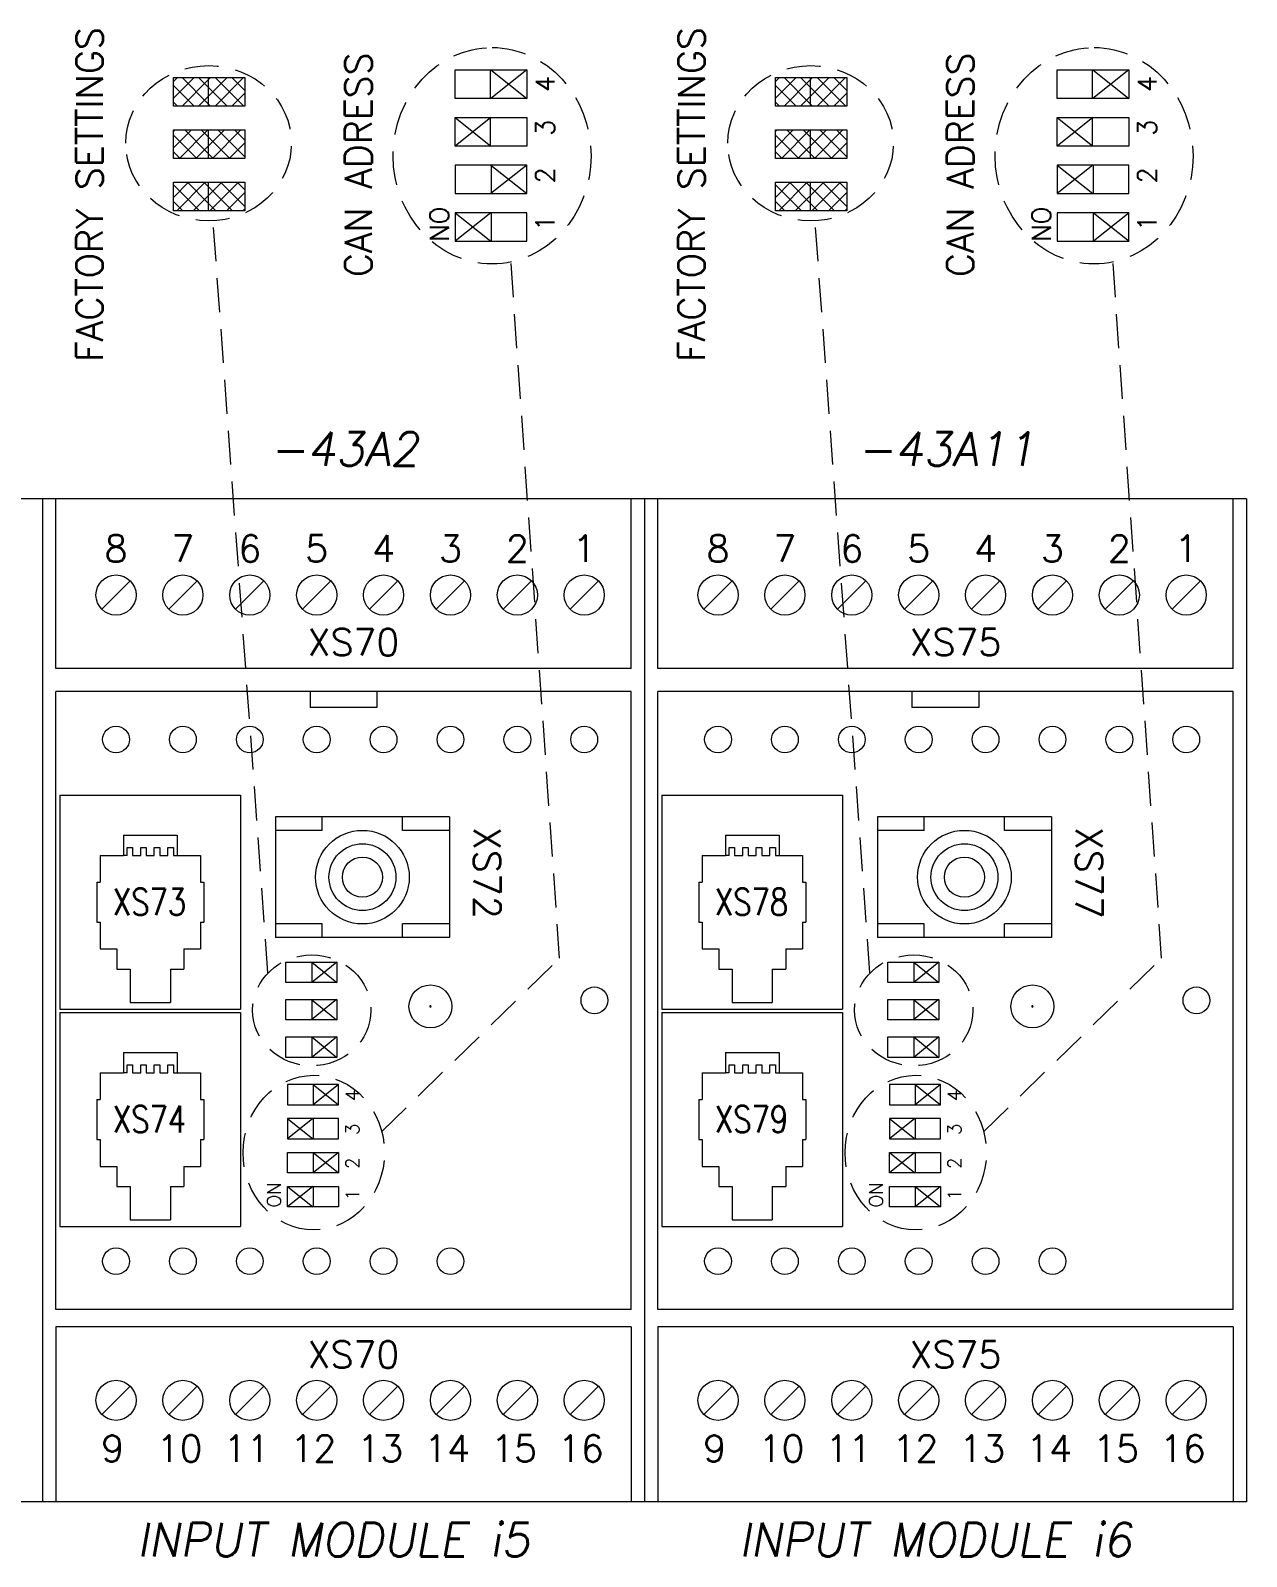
# Model space of a CAD drawing. Extents: x -2993 to 3661, y -4147 to -1441.
# Drawn here: x 644.6 to 735.5, y -3430.9 to -3316.8 of the extents above; entities that cross this region are included whole.
import ezdxf
from ezdxf.enums import TextEntityAlignment as Align

# ---------------------------------------------------------------- set-up
doc = ezdxf.new("R2010")
doc.units = 0
doc.header["$LTSCALE"] = 0.1
doc.header["$MEASUREMENT"] = 0
doc.linetypes.add('DASHED', pattern=[19.05, 12.7, -6.35])
doc.layers.get('0').update_dxf_attribs({"linetype": 'CONTINUOUS'})
doc.styles.get("Standard").update_dxf_attribs({"font": 'simplex.shx'})

msp = doc.modelspace()

# ---------------------------------------------------------------- linework, layer by layer
at = {"linetype": 'Continuous', "lineweight": 13}
for p, q in [((655.32, -3320.3), (660.65, -3320.3)), ((655.32, -3322.43), (655.32, -3320.3)), ((657.95, -3322.43), (657.95, -3320.3)), ((660.65, -3320.3), (660.65, -3322.43)), ((676.39, -3319.73), (681.73, -3319.73)), ((676.39, -3321.86), (676.39, -3319.73)), ((679.02, -3321.86), (679.02, -3319.73)), ((681.73, -3319.73), (681.73, -3321.86)), ((700.32, -3320.3), (705.65, -3320.3)), ((700.32, -3322.43), (700.32, -3320.3)), ((702.95, -3322.43), (702.95, -3320.3)), ((705.65, -3320.3), (705.65, -3322.43)), ((721.39, -3319.73), (726.73, -3319.73)), ((721.39, -3321.86), (721.39, -3319.73)), ((724.02, -3321.86), (724.02, -3319.73)), ((726.73, -3319.73), (726.73, -3321.86)), ((660.65, -3322.43), (655.32, -3322.43)), ((681.73, -3321.86), (676.39, -3321.86)), ((705.65, -3322.43), (700.32, -3322.43)), ((726.73, -3321.86), (721.39, -3321.86)), ((676.39, -3323.28), (681.73, -3323.28)), ((676.39, -3325.42), (676.39, -3323.28)), ((679.02, -3325.42), (679.02, -3323.28)), ((681.73, -3323.28), (681.73, -3325.42)), ((721.39, -3323.28), (726.73, -3323.28)), ((721.39, -3325.42), (721.39, -3323.28)), ((724.02, -3325.42), (724.02, -3323.28)), ((726.73, -3323.28), (726.73, -3325.42)), ((655.32, -3324.21), (660.65, -3324.21)), ((655.32, -3326.34), (655.32, -3324.21)), ((657.95, -3326.34), (657.95, -3324.21)), ((660.65, -3324.21), (660.65, -3326.34)), ((700.32, -3324.21), (705.65, -3324.21)), ((700.32, -3326.34), (700.32, -3324.21)), ((702.95, -3326.34), (702.95, -3324.21)), ((705.65, -3324.21), (705.65, -3326.34)), ((660.65, -3326.34), (655.32, -3326.34)), ((681.73, -3325.42), (676.39, -3325.42)), ((705.65, -3326.34), (700.32, -3326.34)), ((726.73, -3325.42), (721.39, -3325.42)), ((681.73, -3326.84), (676.39, -3326.84)), ((676.39, -3326.84), (676.39, -3328.97)), ((679.09, -3328.97), (679.09, -3326.84)), ((681.73, -3328.97), (681.73, -3326.84)), ((726.73, -3326.84), (721.39, -3326.84)), ((721.39, -3326.84), (721.39, -3328.97)), ((724.09, -3328.97), (724.09, -3326.84)), ((726.73, -3328.97), (726.73, -3326.84)), ((655.32, -3328.12), (660.65, -3328.12)), ((655.32, -3330.26), (655.32, -3328.12)), ((657.95, -3330.26), (657.95, -3328.12)), ((660.65, -3328.12), (660.65, -3330.26)), ((700.32, -3328.12), (705.65, -3328.12)), ((700.32, -3330.26), (700.32, -3328.12)), ((702.95, -3330.26), (702.95, -3328.12)), ((705.65, -3328.12), (705.65, -3330.26)), ((676.39, -3328.97), (681.73, -3328.97)), ((721.39, -3328.97), (726.73, -3328.97)), ((660.65, -3330.26), (655.32, -3330.26)), ((681.73, -3330.4), (676.39, -3330.4)), ((676.39, -3330.4), (676.39, -3332.53)), ((679.09, -3332.53), (679.09, -3330.4)), ((681.73, -3332.53), (681.73, -3330.4)), ((705.65, -3330.26), (700.32, -3330.26)), ((726.73, -3330.4), (721.39, -3330.4)), ((721.39, -3330.4), (721.39, -3332.53)), ((724.09, -3332.53), (724.09, -3330.4)), ((726.73, -3332.53), (726.73, -3330.4)), ((676.39, -3332.53), (681.73, -3332.53)), ((721.39, -3332.53), (726.73, -3332.53)), ((651.86, -3377.86), (652.27, -3377.86)), ((651.86, -3378.44), (651.86, -3377.86)), ((652.27, -3377.86), (652.27, -3378.44)), ((652.27, -3378.44), (652.88, -3378.44)), ((652.88, -3377.86), (653.29, -3377.86)), ((652.88, -3378.44), (652.88, -3377.86)), ((653.29, -3377.86), (653.29, -3378.44)), ((653.29, -3378.44), (653.89, -3378.44)), ((653.89, -3378.44), (653.89, -3377.86)), ((653.89, -3377.86), (654.3, -3377.86)), ((654.3, -3377.86), (654.3, -3378.44)), ((654.3, -3378.44), (654.91, -3378.44)), ((654.91, -3377.86), (655.32, -3377.86)), ((654.91, -3378.44), (654.91, -3377.86)), ((655.32, -3377.86), (655.32, -3378.44)), ((696.86, -3377.86), (697.27, -3377.86)), ((696.86, -3378.44), (696.86, -3377.86)), ((697.27, -3377.86), (697.27, -3378.44)), ((697.27, -3378.44), (697.88, -3378.44)), ((697.88, -3377.86), (698.29, -3377.86)), ((697.88, -3378.44), (697.88, -3377.86)), ((698.29, -3377.86), (698.29, -3378.44)), ((698.29, -3378.44), (698.89, -3378.44)), ((698.89, -3378.44), (698.89, -3377.86)), ((698.89, -3377.86), (699.3, -3377.86)), ((699.3, -3377.86), (699.3, -3378.44)), ((699.3, -3378.44), (699.91, -3378.44)), ((699.91, -3377.86), (700.32, -3377.86)), ((699.91, -3378.44), (699.91, -3377.86)), ((700.32, -3377.86), (700.32, -3378.44)), ((663.73, -3387.95), (663.73, -3386.42)), ((663.73, -3386.42), (667.54, -3386.42)), ((663.73, -3386.42), (667.54, -3386.42)), ((665.66, -3386.42), (665.66, -3387.95)), ((667.54, -3386.42), (667.54, -3387.95)), ((708.73, -3387.95), (708.73, -3386.42)), ((708.73, -3386.42), (712.54, -3386.42)), ((708.73, -3386.42), (712.54, -3386.42)), ((710.66, -3386.42), (710.66, -3387.95)), ((712.54, -3386.42), (712.54, -3387.95)), ((667.54, -3387.95), (663.73, -3387.95)), ((667.54, -3387.95), (663.73, -3387.95)), ((712.54, -3387.95), (708.73, -3387.95)), ((712.54, -3387.95), (708.73, -3387.95)), ((663.73, -3390.74), (663.73, -3389.22)), ((663.73, -3389.22), (667.54, -3389.22)), ((663.73, -3389.22), (667.54, -3389.22)), ((665.66, -3389.22), (665.66, -3390.74)), ((667.54, -3389.22), (667.54, -3390.74)), ((708.73, -3390.74), (708.73, -3389.22)), ((708.73, -3389.22), (712.54, -3389.22)), ((708.73, -3389.22), (712.54, -3389.22)), ((710.66, -3389.22), (710.66, -3390.74)), ((712.54, -3389.22), (712.54, -3390.74)), ((667.54, -3390.74), (663.73, -3390.74)), ((667.54, -3390.74), (663.73, -3390.74)), ((712.54, -3390.74), (708.73, -3390.74)), ((712.54, -3390.74), (708.73, -3390.74)), ((663.73, -3393.54), (663.73, -3392.01)), ((663.73, -3392.01), (667.54, -3392.01)), ((663.73, -3392.01), (667.54, -3392.01)), ((665.66, -3392.01), (665.66, -3393.54)), ((667.54, -3392.01), (667.54, -3393.54)), ((708.73, -3393.54), (708.73, -3392.01)), ((708.73, -3392.01), (712.54, -3392.01)), ((708.73, -3392.01), (712.54, -3392.01)), ((710.66, -3392.01), (710.66, -3393.54)), ((712.54, -3392.01), (712.54, -3393.54)), ((667.54, -3393.54), (663.73, -3393.54)), ((667.54, -3393.54), (663.73, -3393.54)), ((712.54, -3393.54), (708.73, -3393.54)), ((712.54, -3393.54), (708.73, -3393.54)), ((651.86, -3394.69), (651.86, -3394.11)), ((651.86, -3394.11), (652.27, -3394.11)), ((652.27, -3394.11), (652.27, -3394.69)), ((652.27, -3394.69), (652.88, -3394.69)), ((652.88, -3394.11), (653.29, -3394.11)), ((652.88, -3394.69), (652.88, -3394.11)), ((653.29, -3394.11), (653.29, -3394.69)), ((653.29, -3394.69), (653.89, -3394.69)), ((653.89, -3394.69), (653.89, -3394.11)), ((653.89, -3394.11), (654.3, -3394.11)), ((654.3, -3394.11), (654.3, -3394.69)), ((654.3, -3394.69), (654.91, -3394.69)), ((654.91, -3394.69), (654.91, -3394.11)), ((654.91, -3394.11), (655.32, -3394.11)), ((655.32, -3394.11), (655.32, -3394.69)), ((696.86, -3394.69), (696.86, -3394.11)), ((696.86, -3394.11), (697.27, -3394.11)), ((697.27, -3394.11), (697.27, -3394.69)), ((697.27, -3394.69), (697.88, -3394.69)), ((697.88, -3394.11), (698.29, -3394.11)), ((697.88, -3394.69), (697.88, -3394.11)), ((698.29, -3394.11), (698.29, -3394.69)), ((698.29, -3394.69), (698.89, -3394.69)), ((698.89, -3394.69), (698.89, -3394.11)), ((698.89, -3394.11), (699.3, -3394.11)), ((699.3, -3394.11), (699.3, -3394.69)), ((699.3, -3394.69), (699.91, -3394.69)), ((699.91, -3394.69), (699.91, -3394.11)), ((699.91, -3394.11), (700.32, -3394.11)), ((700.32, -3394.11), (700.32, -3394.69)), ((663.86, -3395.57), (663.86, -3397.09)), ((667.67, -3395.57), (663.86, -3395.57)), ((665.77, -3395.57), (665.77, -3397.09)), ((667.67, -3397.09), (667.67, -3395.57)), ((708.86, -3395.57), (708.86, -3397.09)), ((712.67, -3395.57), (708.86, -3395.57)), ((710.77, -3395.57), (710.77, -3397.09)), ((712.67, -3397.09), (712.67, -3395.57)), ((663.86, -3397.09), (667.67, -3397.09)), ((708.86, -3397.09), (712.67, -3397.09)), ((667.67, -3398.11), (663.86, -3398.11)), ((663.86, -3398.11), (663.86, -3399.63)), ((665.77, -3398.11), (665.77, -3399.63)), ((667.67, -3399.63), (667.67, -3398.11)), ((712.67, -3398.11), (708.86, -3398.11)), ((708.86, -3398.11), (708.86, -3399.63)), ((710.77, -3398.11), (710.77, -3399.63)), ((712.67, -3399.63), (712.67, -3398.11)), ((663.86, -3399.63), (667.67, -3399.63)), ((708.86, -3399.63), (712.67, -3399.63)), ((663.86, -3402.17), (663.86, -3400.65)), ((663.86, -3400.65), (667.67, -3400.65)), ((665.77, -3400.65), (665.77, -3402.17)), ((667.67, -3400.65), (667.67, -3402.17)), ((708.86, -3402.17), (708.86, -3400.65)), ((708.86, -3400.65), (712.67, -3400.65)), ((710.77, -3400.65), (710.77, -3402.17)), ((712.67, -3400.65), (712.67, -3402.17)), ((667.67, -3402.17), (663.86, -3402.17)), ((712.67, -3402.17), (708.86, -3402.17)), ((663.86, -3403.19), (667.67, -3403.19)), ((663.86, -3404.71), (663.86, -3403.19)), ((665.77, -3403.19), (665.77, -3404.71)), ((667.67, -3403.19), (667.67, -3404.71)), ((708.86, -3403.19), (712.67, -3403.19)), ((708.86, -3404.71), (708.86, -3403.19)), ((710.77, -3403.19), (710.77, -3404.71)), ((712.67, -3403.19), (712.67, -3404.71)), ((667.67, -3404.71), (663.86, -3404.71)), ((712.67, -3404.71), (708.86, -3404.71))]:
    msp.add_line(p, q, dxfattribs=at)
at = {"lineweight": 13}
for p, q in [((655.32, -3320.6), (655.62, -3320.3)), ((655.32, -3321.84), (656.86, -3320.3)), ((657.95, -3322.28), (655.97, -3320.3)), ((655.97, -3322.43), (657.95, -3320.45)), ((657.95, -3321.05), (657.2, -3320.3)), ((657.95, -3320.45), (658.1, -3320.3)), ((657.95, -3321.68), (659.34, -3320.3)), ((658.44, -3322.43), (660.57, -3320.3)), ((660.58, -3322.43), (658.44, -3320.3)), ((660.65, -3321.27), (659.68, -3320.3)), ((700.32, -3320.6), (700.62, -3320.3)), ((700.32, -3321.84), (701.86, -3320.3)), ((702.95, -3322.28), (700.97, -3320.3)), ((700.97, -3322.43), (702.95, -3320.45)), ((702.95, -3321.05), (702.2, -3320.3)), ((702.95, -3320.45), (703.1, -3320.3)), ((702.95, -3321.68), (704.34, -3320.3)), ((703.44, -3322.43), (705.57, -3320.3)), ((705.58, -3322.43), (703.44, -3320.3)), ((705.65, -3321.27), (704.68, -3320.3)), ((656.86, -3322.43), (655.32, -3320.89)), ((657.2, -3322.43), (657.95, -3321.68)), ((659.34, -3322.43), (657.95, -3321.05)), ((659.68, -3322.43), (660.65, -3321.46)), ((701.86, -3322.43), (700.32, -3320.89)), ((702.2, -3322.43), (702.95, -3321.68)), ((704.34, -3322.43), (702.95, -3321.05)), ((704.68, -3322.43), (705.65, -3321.46)), ((655.63, -3322.43), (655.32, -3322.13)), ((658.1, -3322.43), (657.95, -3322.28)), ((700.63, -3322.43), (700.32, -3322.13)), ((703.1, -3322.43), (702.95, -3322.28)), ((655.32, -3324.32), (655.42, -3324.21)), ((655.32, -3325.55), (656.66, -3324.21)), ((657.06, -3326.34), (655.32, -3324.6)), ((655.77, -3326.34), (657.9, -3324.21)), ((657.95, -3326), (656.17, -3324.21)), ((657.95, -3324.76), (657.4, -3324.21)), ((657.95, -3325.4), (659.14, -3324.21)), ((659.54, -3326.34), (657.95, -3324.76)), ((658.24, -3326.34), (660.37, -3324.21)), ((660.65, -3326.22), (658.64, -3324.21)), ((659.48, -3326.34), (660.65, -3325.17)), ((660.65, -3324.98), (659.88, -3324.21)), ((700.32, -3324.32), (700.42, -3324.21)), ((700.32, -3325.55), (701.66, -3324.21)), ((702.06, -3326.34), (700.32, -3324.6)), ((700.77, -3326.34), (702.9, -3324.21)), ((702.95, -3326), (701.17, -3324.21)), ((702.95, -3324.76), (702.4, -3324.21)), ((702.95, -3325.4), (704.14, -3324.21)), ((704.54, -3326.34), (702.95, -3324.76)), ((703.24, -3326.34), (705.37, -3324.21)), ((705.65, -3326.22), (703.64, -3324.21)), ((704.48, -3326.34), (705.65, -3325.17)), ((705.65, -3324.98), (704.88, -3324.21)), ((655.83, -3326.34), (655.32, -3325.84)), ((657, -3326.34), (657.95, -3325.4)), ((658.3, -3326.34), (657.95, -3326)), ((700.83, -3326.34), (700.32, -3325.84)), ((702, -3326.34), (702.95, -3325.4)), ((703.3, -3326.34), (702.95, -3326)), ((655.32, -3329.27), (656.46, -3328.12)), ((657.26, -3330.26), (655.32, -3328.31)), ((655.57, -3330.26), (657.7, -3328.12)), ((657.95, -3329.71), (656.37, -3328.12)), ((657.95, -3328.47), (657.6, -3328.12)), ((657.95, -3329.11), (658.94, -3328.12)), ((659.74, -3330.26), (657.95, -3328.47)), ((658.04, -3330.26), (660.18, -3328.12)), ((660.65, -3329.93), (658.84, -3328.12)), ((660.65, -3328.7), (660.08, -3328.12)), ((700.32, -3329.27), (701.46, -3328.12)), ((702.26, -3330.26), (700.32, -3328.31)), ((700.57, -3330.26), (702.7, -3328.12)), ((702.95, -3329.71), (701.37, -3328.12)), ((702.95, -3328.47), (702.6, -3328.12)), ((702.95, -3329.11), (703.94, -3328.12)), ((704.74, -3330.26), (702.95, -3328.47)), ((703.04, -3330.26), (705.18, -3328.12)), ((705.65, -3329.93), (703.84, -3328.12)), ((705.65, -3328.7), (705.08, -3328.12)), ((656.02, -3330.26), (655.32, -3329.55)), ((656.8, -3330.26), (657.95, -3329.11)), ((658.5, -3330.26), (657.95, -3329.71)), ((659.28, -3330.26), (660.65, -3328.88)), ((701.02, -3330.26), (700.32, -3329.55)), ((701.8, -3330.26), (702.95, -3329.11)), ((703.5, -3330.26), (702.95, -3329.71)), ((704.28, -3330.26), (705.65, -3328.88)), ((660.52, -3330.26), (660.65, -3330.12)), ((705.52, -3330.26), (705.65, -3330.12)), ((645.53, -3351.78), (600.53, -3351.78)), ((645.53, -3351.78), (600.53, -3351.78)), ((645.53, -3351.78), (645.53, -3426.78)), ((645.53, -3351.78), (645.53, -3426.78)), ((645.53, -3351.78), (645.53, -3426.78)), ((645.53, -3351.78), (645.53, -3426.78)), ((645.53, -3351.78), (645.53, -3426.78)), ((645.53, -3351.78), (645.53, -3426.78)), ((645.53, -3351.78), (645.53, -3426.78)), ((645.53, -3351.78), (645.53, -3426.78)), ((690.53, -3351.78), (645.53, -3351.78)), ((690.53, -3351.78), (645.53, -3351.78)), ((645.53, -3351.78), (645.53, -3426.78)), ((645.53, -3351.78), (645.53, -3426.78)), ((645.53, -3351.78), (645.53, -3426.78)), ((645.53, -3351.78), (645.53, -3426.78)), ((645.53, -3351.78), (645.53, -3426.78)), ((645.53, -3351.78), (645.53, -3426.78)), ((645.53, -3351.78), (645.53, -3426.78)), ((646.53, -3364.48), (646.53, -3351.78)), ((689.53, -3364.48), (689.53, -3351.78)), ((690.53, -3351.78), (690.53, -3426.78)), ((690.53, -3351.78), (690.53, -3426.78)), ((690.53, -3351.78), (690.53, -3426.78)), ((690.53, -3351.78), (690.53, -3426.78)), ((690.53, -3351.78), (690.53, -3426.78)), ((690.53, -3351.78), (690.53, -3426.78)), ((690.53, -3351.78), (690.53, -3426.78)), ((690.53, -3351.78), (690.53, -3426.78)), ((735.53, -3351.78), (690.53, -3351.78)), ((735.53, -3351.78), (690.53, -3351.78)), ((690.53, -3351.78), (690.53, -3426.78)), ((690.53, -3351.78), (690.53, -3426.78)), ((690.53, -3351.78), (690.53, -3426.78)), ((690.53, -3351.78), (690.53, -3426.78)), ((690.53, -3351.78), (690.53, -3426.78)), ((690.53, -3351.78), (690.53, -3426.78)), ((690.53, -3351.78), (690.53, -3426.78)), ((691.53, -3364.48), (691.53, -3351.78)), ((734.53, -3364.48), (734.53, -3351.78)), ((735.53, -3351.78), (735.53, -3426.78)), ((652.09, -3357.91), (649.97, -3360.04)), ((657.09, -3357.91), (654.97, -3360.04)), ((662.09, -3357.91), (659.97, -3360.04)), ((667.09, -3357.91), (664.97, -3360.04)), ((672.09, -3357.91), (669.97, -3360.04)), ((677.09, -3357.91), (674.97, -3360.04)), ((682.09, -3357.91), (679.97, -3360.04)), ((687.09, -3357.91), (684.97, -3360.04)), ((697.09, -3357.91), (694.97, -3360.04)), ((702.09, -3357.91), (699.97, -3360.04)), ((707.09, -3357.91), (704.97, -3360.04)), ((712.09, -3357.91), (709.97, -3360.04)), ((717.09, -3357.91), (714.97, -3360.04)), ((722.09, -3357.91), (719.97, -3360.04)), ((727.09, -3357.91), (724.97, -3360.04)), ((732.09, -3357.91), (729.97, -3360.04)), ((645.53, -3364.03), (645.53, -3414.53)), ((689.53, -3364.48), (646.53, -3364.48)), ((690.53, -3364.03), (690.53, -3414.53)), ((734.53, -3364.48), (691.53, -3364.48)), ((689.53, -3366.18), (646.53, -3366.18)), ((646.53, -3412.38), (646.53, -3366.18)), ((665.53, -3366.18), (665.53, -3367.38)), ((670.53, -3366.18), (670.53, -3367.38)), ((689.53, -3412.38), (689.53, -3366.18)), ((734.53, -3366.18), (691.53, -3366.18)), ((691.53, -3412.38), (691.53, -3366.18)), ((710.53, -3366.18), (710.53, -3367.38)), ((715.53, -3366.18), (715.53, -3367.38)), ((734.53, -3412.38), (734.53, -3366.18)), ((670.53, -3367.38), (665.53, -3367.38)), ((715.53, -3367.38), (710.53, -3367.38)), ((646.84, -3373.94), (660.34, -3373.94)), ((646.84, -3373.94), (646.84, -3389.94)), ((660.34, -3373.94), (660.34, -3389.94)), ((691.84, -3373.94), (705.34, -3373.94)), ((691.84, -3373.94), (691.84, -3389.94)), ((705.34, -3373.94), (705.34, -3389.94)), ((675.95, -3375.57), (662.95, -3375.57)), ((662.95, -3375.57), (662.95, -3384.57)), ((666.45, -3376.57), (666.45, -3375.57)), ((672.45, -3376.57), (672.45, -3375.57)), ((675.95, -3375.57), (675.95, -3384.57)), ((720.95, -3375.57), (707.95, -3375.57)), ((707.95, -3375.57), (707.95, -3384.57)), ((711.45, -3376.57), (711.45, -3375.57)), ((717.45, -3376.57), (717.45, -3375.57)), ((720.95, -3375.57), (720.95, -3384.57)), ((651.59, -3376.94), (655.59, -3376.94)), ((651.59, -3376.94), (651.59, -3378.44)), ((655.59, -3376.94), (655.59, -3378.44)), ((666.45, -3376.57), (662.95, -3376.57)), ((675.95, -3376.57), (672.45, -3376.57)), ((696.59, -3376.94), (700.59, -3376.94)), ((696.59, -3376.94), (696.59, -3378.44)), ((700.59, -3376.94), (700.59, -3378.44)), ((711.45, -3376.57), (707.95, -3376.57)), ((720.95, -3376.57), (717.45, -3376.57)), ((649.84, -3378.44), (651.59, -3378.44)), ((649.84, -3378.44), (649.84, -3380.44)), ((651.86, -3378.44), (651.59, -3378.44)), ((655.32, -3378.44), (655.59, -3378.44)), ((655.59, -3378.44), (657.34, -3378.44)), ((657.34, -3378.44), (657.34, -3380.44)), ((694.84, -3378.44), (696.59, -3378.44)), ((694.84, -3378.44), (694.84, -3380.44)), ((696.86, -3378.44), (696.59, -3378.44)), ((700.32, -3378.44), (700.59, -3378.44)), ((700.59, -3378.44), (702.34, -3378.44)), ((702.34, -3378.44), (702.34, -3380.44)), ((649.59, -3380.44), (649.84, -3380.44)), ((649.59, -3380.44), (649.59, -3383.44)), ((657.34, -3380.44), (657.59, -3380.44)), ((657.59, -3380.44), (657.59, -3383.44)), ((694.59, -3380.44), (694.84, -3380.44)), ((694.59, -3380.44), (694.59, -3383.44)), ((702.34, -3380.44), (702.59, -3380.44)), ((702.59, -3380.44), (702.59, -3383.44)), ((649.59, -3383.44), (649.84, -3383.44)), ((649.84, -3383.44), (649.84, -3385.44)), ((657.34, -3383.44), (657.59, -3383.44)), ((657.34, -3383.44), (657.34, -3385.44)), ((666.45, -3383.57), (662.95, -3383.57)), ((666.45, -3384.57), (666.45, -3383.57)), ((675.95, -3383.57), (672.45, -3383.57)), ((672.45, -3384.57), (672.45, -3383.57)), ((694.59, -3383.44), (694.84, -3383.44)), ((694.84, -3383.44), (694.84, -3385.44)), ((702.34, -3383.44), (702.59, -3383.44)), ((702.34, -3383.44), (702.34, -3385.44)), ((711.45, -3383.57), (707.95, -3383.57)), ((711.45, -3384.57), (711.45, -3383.57)), ((720.95, -3383.57), (717.45, -3383.57)), ((717.45, -3384.57), (717.45, -3383.57)), ((649.84, -3385.44), (651.09, -3385.44)), ((651.09, -3385.44), (651.09, -3386.94)), ((656.09, -3385.44), (656.09, -3386.94)), ((656.09, -3385.44), (657.34, -3385.44)), ((675.95, -3384.57), (662.95, -3384.57)), ((694.84, -3385.44), (696.09, -3385.44)), ((696.09, -3385.44), (696.09, -3386.94)), ((701.09, -3385.44), (701.09, -3386.94)), ((701.09, -3385.44), (702.34, -3385.44)), ((720.95, -3384.57), (707.95, -3384.57)), ((651.09, -3386.94), (652.09, -3386.94)), ((652.09, -3386.94), (652.09, -3389.44)), ((655.09, -3386.94), (655.09, -3389.44)), ((655.09, -3386.94), (656.09, -3386.94)), ((696.09, -3386.94), (697.09, -3386.94)), ((697.09, -3386.94), (697.09, -3389.44)), ((700.09, -3386.94), (700.09, -3389.44)), ((700.09, -3386.94), (701.09, -3386.94)), ((646.84, -3389.94), (660.34, -3389.94)), ((646.84, -3390.19), (646.84, -3406.19)), ((646.84, -3390.19), (660.34, -3390.19)), ((652.09, -3389.44), (655.09, -3389.44)), ((660.34, -3390.19), (660.34, -3406.19)), ((691.84, -3389.94), (705.34, -3389.94)), ((691.84, -3390.19), (691.84, -3406.19)), ((691.84, -3390.19), (705.34, -3390.19)), ((697.09, -3389.44), (700.09, -3389.44)), ((705.34, -3390.19), (705.34, -3406.19)), ((651.59, -3393.19), (655.59, -3393.19)), ((651.59, -3393.19), (651.59, -3394.69)), ((655.59, -3393.19), (655.59, -3394.69)), ((696.59, -3393.19), (700.59, -3393.19)), ((696.59, -3393.19), (696.59, -3394.69)), ((700.59, -3393.19), (700.59, -3394.69)), ((649.84, -3394.69), (649.84, -3396.69)), ((649.84, -3394.69), (651.59, -3394.69)), ((651.86, -3394.69), (651.59, -3394.69)), ((655.32, -3394.69), (655.59, -3394.69)), ((655.59, -3394.69), (657.34, -3394.69)), ((657.34, -3394.69), (657.34, -3396.69)), ((694.84, -3394.69), (694.84, -3396.69)), ((694.84, -3394.69), (696.59, -3394.69)), ((696.86, -3394.69), (696.59, -3394.69)), ((700.32, -3394.69), (700.59, -3394.69)), ((700.59, -3394.69), (702.34, -3394.69)), ((702.34, -3394.69), (702.34, -3396.69)), ((649.59, -3396.69), (649.59, -3399.69)), ((649.59, -3396.69), (649.84, -3396.69)), ((657.34, -3396.69), (657.59, -3396.69)), ((657.59, -3396.69), (657.59, -3399.69)), ((694.59, -3396.69), (694.59, -3399.69)), ((694.59, -3396.69), (694.84, -3396.69)), ((702.34, -3396.69), (702.59, -3396.69)), ((702.59, -3396.69), (702.59, -3399.69)), ((649.59, -3399.69), (649.84, -3399.69)), ((649.84, -3399.69), (649.84, -3401.69)), ((657.34, -3399.69), (657.34, -3401.69)), ((657.34, -3399.69), (657.59, -3399.69)), ((694.59, -3399.69), (694.84, -3399.69)), ((694.84, -3399.69), (694.84, -3401.69)), ((702.34, -3399.69), (702.34, -3401.69)), ((702.34, -3399.69), (702.59, -3399.69)), ((649.84, -3401.69), (651.09, -3401.69)), ((651.09, -3401.69), (651.09, -3403.19)), ((656.09, -3401.69), (656.09, -3403.19)), ((656.09, -3401.69), (657.34, -3401.69)), ((694.84, -3401.69), (696.09, -3401.69)), ((696.09, -3401.69), (696.09, -3403.19)), ((701.09, -3401.69), (701.09, -3403.19)), ((701.09, -3401.69), (702.34, -3401.69)), ((651.09, -3403.19), (652.09, -3403.19)), ((652.09, -3403.19), (652.09, -3405.69)), ((655.09, -3403.19), (655.09, -3405.69)), ((655.09, -3403.19), (656.09, -3403.19)), ((696.09, -3403.19), (697.09, -3403.19)), ((697.09, -3403.19), (697.09, -3405.69)), ((700.09, -3403.19), (700.09, -3405.69)), ((700.09, -3403.19), (701.09, -3403.19)), ((646.84, -3406.19), (660.34, -3406.19)), ((652.09, -3405.69), (655.09, -3405.69)), ((691.84, -3406.19), (705.34, -3406.19)), ((697.09, -3405.69), (700.09, -3405.69)), ((689.53, -3412.38), (646.53, -3412.38)), ((734.53, -3412.38), (691.53, -3412.38)), ((689.53, -3413.68), (646.53, -3413.68)), ((646.53, -3413.68), (646.53, -3426.78)), ((689.53, -3413.68), (689.53, -3426.78)), ((734.53, -3413.68), (691.53, -3413.68)), ((691.53, -3413.68), (691.53, -3426.78)), ((734.53, -3413.68), (734.53, -3426.78)), ((652.09, -3418.11), (649.97, -3420.24)), ((657.09, -3418.11), (654.97, -3420.24)), ((662.09, -3418.11), (659.97, -3420.24)), ((667.09, -3418.11), (664.97, -3420.24)), ((672.09, -3418.11), (669.97, -3420.24)), ((677.09, -3418.11), (674.97, -3420.24)), ((682.09, -3418.11), (679.97, -3420.24)), ((687.09, -3418.11), (684.97, -3420.24)), ((697.09, -3418.11), (694.97, -3420.24)), ((702.09, -3418.11), (699.97, -3420.24)), ((707.09, -3418.11), (704.97, -3420.24)), ((712.09, -3418.11), (709.97, -3420.24)), ((717.09, -3418.11), (714.97, -3420.24)), ((722.09, -3418.11), (719.97, -3420.24)), ((727.09, -3418.11), (724.97, -3420.24)), ((732.09, -3418.11), (729.97, -3420.24)), ((645.53, -3426.78), (600.53, -3426.78)), ((645.53, -3426.78), (644.53, -3426.78)), ((690.53, -3426.78), (645.53, -3426.78)), ((690.53, -3426.78), (689.53, -3426.78)), ((735.53, -3426.78), (690.53, -3426.78)), ((735.53, -3426.78), (734.53, -3426.78))]:
    msp.add_line(p, q, dxfattribs=at)
at = {"color": 7, "lineweight": 13}
for p, q in [((681.73, -3319.73), (679.06, -3321.86)), ((679.06, -3319.73), (681.73, -3321.86)), ((726.73, -3319.73), (724.06, -3321.86)), ((724.06, -3319.73), (726.73, -3321.86)), ((679.06, -3323.28), (676.39, -3325.42)), ((676.39, -3323.28), (679.06, -3325.42)), ((724.06, -3323.28), (721.39, -3325.42)), ((721.39, -3323.28), (724.06, -3325.42)), ((681.73, -3326.84), (679.06, -3328.97)), ((679.06, -3326.84), (681.73, -3328.97)), ((724.06, -3326.84), (721.39, -3328.97)), ((721.39, -3326.84), (724.06, -3328.97)), ((679.06, -3330.4), (676.39, -3332.53)), ((676.39, -3330.4), (679.06, -3332.53)), ((726.76, -3330.4), (724.09, -3332.53)), ((724.09, -3330.4), (726.76, -3332.53)), ((665.66, -3386.42), (667.54, -3387.95)), ((667.54, -3386.42), (665.66, -3387.95)), ((710.66, -3386.42), (712.54, -3387.95)), ((712.54, -3386.42), (710.66, -3387.95)), ((665.64, -3389.22), (667.52, -3390.74)), ((667.52, -3389.22), (665.64, -3390.74)), ((710.64, -3389.22), (712.52, -3390.74)), ((712.52, -3389.22), (710.64, -3390.74)), ((665.66, -3392.01), (667.54, -3393.54)), ((667.54, -3392.01), (665.66, -3393.54)), ((710.66, -3392.01), (712.54, -3393.54)), ((712.54, -3392.01), (710.66, -3393.54)), ((665.77, -3395.57), (667.65, -3397.09)), ((667.65, -3395.57), (665.77, -3397.09)), ((710.77, -3395.57), (712.65, -3397.09)), ((712.65, -3395.57), (710.77, -3397.09)), ((663.86, -3398.11), (665.74, -3399.63)), ((665.74, -3398.11), (663.86, -3399.63)), ((708.86, -3398.11), (710.74, -3399.63)), ((710.74, -3398.11), (708.86, -3399.63)), ((665.77, -3400.65), (667.65, -3402.17)), ((667.65, -3400.65), (665.77, -3402.17)), ((708.86, -3400.65), (710.74, -3402.17)), ((710.74, -3400.65), (708.86, -3402.17)), ((663.86, -3403.19), (665.74, -3404.71)), ((665.74, -3403.19), (663.86, -3404.71)), ((710.77, -3403.19), (712.65, -3404.71)), ((712.65, -3403.19), (710.77, -3404.71))]:
    msp.add_line(p, q, dxfattribs=at)
at = {"linetype": 'DASHED', "lineweight": 13, "ltscale": 2}
for p, q in [((662.39, -3387.23), (658.29, -3331.01)), ((707.39, -3387.23), (703.29, -3331.01)), ((684.19, -3386.13), (680.55, -3334.08)), ((729.19, -3386.13), (725.55, -3334.08)), ((670.9, -3399.09), (684.19, -3386.13)), ((715.9, -3399.09), (729.19, -3386.13))]:
    msp.add_line(p, q, dxfattribs=at)
at = {"lineweight": 13}
for centre, radius in [((651.03, -3358.98), 1.5), ((656.03, -3358.98), 1.5), ((661.03, -3358.98), 1.5), ((666.03, -3358.98), 1.5), ((671.03, -3358.98), 1.5), ((676.03, -3358.98), 1.5), ((681.03, -3358.98), 1.5), ((686.03, -3358.98), 1.5), ((696.03, -3358.98), 1.5), ((701.03, -3358.98), 1.5), ((706.03, -3358.98), 1.5), ((711.03, -3358.98), 1.5), ((716.03, -3358.98), 1.5), ((721.03, -3358.98), 1.5), ((726.03, -3358.98), 1.5), ((731.03, -3358.98), 1.5), ((651.03, -3369.78), 1), ((656.03, -3369.78), 1), ((661.03, -3369.78), 1), ((666.03, -3369.78), 1), ((671.03, -3369.78), 1), ((676.03, -3369.78), 1), ((681.03, -3369.78), 1), ((686.03, -3369.78), 1), ((696.03, -3369.78), 1), ((701.03, -3369.78), 1), ((706.03, -3369.78), 1), ((711.03, -3369.78), 1), ((716.03, -3369.78), 1), ((721.03, -3369.78), 1), ((726.03, -3369.78), 1), ((731.03, -3369.78), 1), ((669.45, -3380.07), 2.5), ((714.45, -3380.07), 2.5), ((674.53, -3389.73), 1.6), ((686.79, -3389.28), 1), ((719.53, -3389.73), 1.6), ((731.79, -3389.28), 1), ((651.03, -3408.78), 1), ((656.03, -3408.78), 1), ((661.03, -3408.78), 1), ((666.03, -3408.78), 1), ((671.03, -3408.78), 1), ((676.03, -3408.78), 1), ((696.03, -3408.78), 1), ((701.03, -3408.78), 1), ((706.03, -3408.78), 1), ((711.03, -3408.78), 1), ((716.03, -3408.78), 1), ((721.03, -3408.78), 1), ((651.03, -3419.18), 1.5), ((656.03, -3419.18), 1.5), ((661.03, -3419.18), 1.5), ((666.03, -3419.18), 1.5), ((671.03, -3419.18), 1.5), ((676.03, -3419.18), 1.5), ((681.03, -3419.18), 1.5), ((686.03, -3419.18), 1.5), ((696.03, -3419.18), 1.5), ((701.03, -3419.18), 1.5), ((706.03, -3419.18), 1.5), ((711.03, -3419.18), 1.5), ((716.03, -3419.18), 1.5), ((721.03, -3419.18), 1.5), ((726.03, -3419.18), 1.5), ((731.03, -3419.18), 1.5)]:
    msp.add_circle(centre, radius, dxfattribs=at)
at = {"linetype": 'Continuous', "lineweight": 13}
for centre, radius in [((669.45, -3380.07), 3.5), ((714.45, -3380.07), 3.5), ((669.45, -3380.07), 1.5), ((714.45, -3380.07), 1.5)]:
    msp.add_circle(centre, radius, dxfattribs=at)
at = {"lineweight": 13}
for centre, start, end in [((674.53, -3389.73), 0, 180), ((674.53, -3389.73), 180, 0), ((719.53, -3389.73), 0, 180), ((719.53, -3389.73), 180, 0)]:
    msp.add_arc(centre, 0.05, start, end, dxfattribs=at)
at = {"linetype": 'DASHED', "lineweight": 13, "ltscale": 2}
for centre, major_axis, ratio in [((679.14, -3326.14), (0, 8.09), 0.914373), ((724.14, -3326.14), (0, 8.09), 0.914373), ((657.95, -3325.21), (-6.19, 0.01), 0.938062), ((702.95, -3325.21), (-6.19, 0.01), 0.938062), ((665.66, -3390.03), (4.42, -0.01), 0.938062), ((710.66, -3390.03), (4.42, -0.01), 0.938062), ((665.81, -3400.66), (0, -5.78), 0.914373), ((710.81, -3400.66), (0, -5.78), 0.914373)]:
    msp.add_ellipse(centre, major_axis=major_axis, ratio=ratio, dxfattribs=at)

# ---------------------------------------------------------------- texts
at = {"lineweight": 13, "text_generation_flag": 6}
for s, p in [('FACTORY SETTINGS', (650.05, -3341.55)), ('FACTORY SETTINGS', (695.05, -3341.55)), ('CAN ADRESS', (670.14, -3335.21)), ('CAN ADRESS', (715.14, -3335.21))]:
    msp.add_text(s, height=2, rotation=270, dxfattribs=at).set_placement(p)
at = {"linetype": 'Continuous', "lineweight": 13, "text_generation_flag": 6}
for s, p in [('4', (683.8, -3321.36)), ('4', (728.8, -3321.36)), ('3', (683.8, -3324.65)), ('3', (728.8, -3324.65)), ('2', (683.8, -3328.21)), ('2', (728.8, -3328.21)), ('1', (683.8, -3331.76)), ('1', (728.8, -3331.76))]:
    msp.add_text(s, height=1.4, rotation=270, dxfattribs=at).set_placement(p)
at = {"linetype": 'Continuous', "lineweight": 13}
for s, height, rotation, p in [('ON', 1.4, 270, (674.5, -3329.95)), ('ON', 1.4, 270, (719.5, -3329.95)), ('4', 1, 90, (669.2, -3396.81)), ('4', 1, 90, (714.2, -3396.81)), ('3', 1, 90, (669.2, -3399.35)), ('3', 1, 90, (714.2, -3399.35)), ('2', 1, 90, (669.2, -3401.89)), ('2', 1, 90, (714.2, -3401.89)), ('ON', 1, 90, (663.34, -3404.76)), ('1', 1, 90, (669.2, -3404.24)), ('ON', 1, 90, (708.34, -3404.76)), ('1', 1, 90, (714.2, -3404.24))]:
    msp.add_text(s, height=height, rotation=rotation, dxfattribs=at).set_placement(p)
at = {"lineweight": 13, "oblique": 10, "text_generation_flag": 6}
for s, p in [('-43A2', (668.09, -3349.31)), ('-43A11', (713.09, -3349.31)), ('INPUT MODULE i5', (667.28, -3430.85)), ('INPUT MODULE i6', (712.28, -3430.85))]:
    msp.add_text(s, height=2.5, rotation=180, dxfattribs=at).set_placement(p, align=Align.CENTER)
at = {"lineweight": 13, "text_generation_flag": 6}
for s, p in [('8', (651.03, -3356.51)), ('7', (656.03, -3356.51)), ('6', (661.03, -3356.51)), ('5', (666.03, -3356.51)), ('4', (671.03, -3356.51)), ('3', (676.03, -3356.51)), ('2', (681.03, -3356.51)), ('1', (686.03, -3356.51)), ('8', (696.03, -3356.51)), ('7', (701.03, -3356.51)), ('6', (706.03, -3356.51)), ('5', (711.03, -3356.51)), ('4', (716.03, -3356.51)), ('3', (721.03, -3356.51)), ('2', (726.03, -3356.51)), ('1', (731.03, -3356.51)), ('XS70', (668.78, -3363.51)), ('XS75', (713.78, -3363.51)), ('XS70', (668.78, -3416.76)), ('XS75', (713.78, -3416.76)), ('9', (650.78, -3423.78)), ('10', (655.78, -3423.78)), ('11', (660.78, -3423.78)), ('12', (665.78, -3423.78)), ('13', (670.78, -3423.78)), ('14', (675.78, -3423.78)), ('15', (680.78, -3423.78)), ('16', (685.78, -3423.78)), ('9', (695.78, -3423.78)), ('10', (700.78, -3423.78)), ('11', (705.78, -3423.78)), ('12', (710.78, -3423.78)), ('13', (715.78, -3423.78)), ('14', (720.78, -3423.78)), ('15', (725.78, -3423.78)), ('16', (730.78, -3423.78))]:
    msp.add_text(s, height=2, rotation=180, dxfattribs=at).set_placement(p, align=Align.CENTER)
at = {"lineweight": 13}
for s, p in [('XS72', (678.78, -3379.76)), ('XS77', (723.78, -3379.76))]:
    msp.add_text(s, height=2, rotation=270, dxfattribs=at).set_placement(p, align=Align.MIDDLE_CENTER)
at = {"lineweight": 13, "text_generation_flag": 6, "width": 0.8}
for s, p in [('XS73', (653.53, -3381.92)), ('XS78', (698.53, -3381.92)), ('XS74', (653.53, -3398.17)), ('XS79', (698.53, -3398.17))]:
    msp.add_text(s, height=2, rotation=180, dxfattribs=at).set_placement(p, align=Align.MIDDLE_CENTER)

doc.saveas('drawing.dxf')
